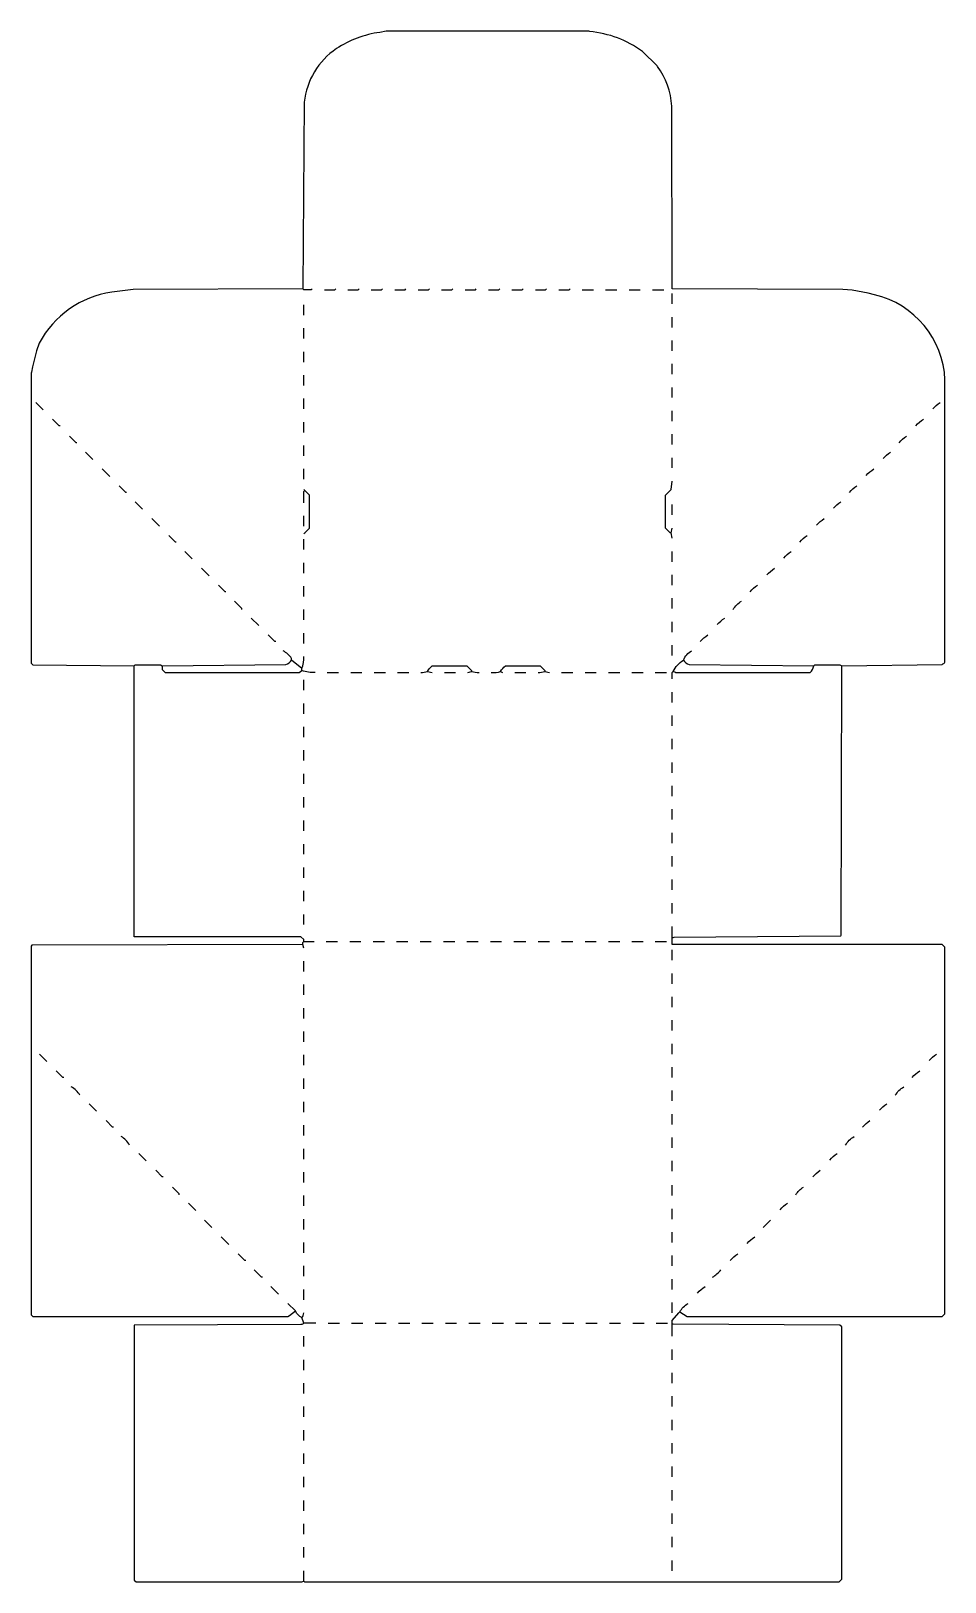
# Model space of a CAD drawing. Extents: x 51 to 1026, y 85 to 1739.
import ezdxf

# ---------------------------------------------------------------- set-up
doc = ezdxf.new("R2010")
doc.units = 0
doc.layers.get('0').update_dxf_attribs({"linetype": 'CONTINUOUS'})

msp = doc.modelspace()

# ---------------------------------------------------------------- linework, layer by layer
at = {"color": 250, "linetype": 'CONTINUOUS'}
for points in [[(747, 1068, 0.185454), (753.003759, 1063.496184), (886, 1062), (887, 1063), (914, 1063), (916, 1062), (1022.995371, 1063.495284, 0.113392), (1026, 1066), (1026, 1367, 0.337427), (950.911765, 1457.647059), (944.088235, 1459.352941), (926.959016, 1462.54918), (917.040984, 1463.45082), (735, 1464), (734.502564, 1658.997462, 0.146672), (719.230769, 1701.153846), (719, 1702), (703.18, 1717.24, 0.135491), (647.06, 1738.42), (646, 1739), (430, 1739), (423.06, 1737.58, 0.110141), (376.9, 1720.2, 0.223546), (342.497449, 1662.997475), (341, 1464)], [(351, 1464), (350, 1463), (342, 1463), (341, 1464), (160.002732, 1463.502762), (137.067568, 1460.594595, 0.239211), (59.8, 1406.1), (56.7, 1398.1), (52.42, 1380.94), (51.58, 1375.06), (51, 1374), (51, 1065), (53, 1063), (161, 1062), (162, 1063), (189, 1063), (191, 1062), (322.996241, 1063.496184, 0.154644), (329, 1068)], [(1013, 1336, -0.071068), (1021, 1343)], [(995, 1318, -0.071068), (1003, 1325)], [(977, 1300, -0.071068), (985, 1307)], [(960, 1283, -0.071068), (968, 1290)], [(942, 1265, -0.071068), (950, 1272)], [(924, 1247, -0.071068), (932, 1254)], [(907, 1230, -0.071068), (915, 1237)], [(889, 1212, -0.071068), (897, 1219)], [(871, 1194, -0.071068), (879, 1201)], [(854, 1177, -0.071068), (862, 1184)], [(836, 1159, -0.071068), (844, 1166)], [(818, 1141, -0.071068), (826, 1148)], [(800, 1122, -0.126932), (809, 1131)], [(783, 1106, -0.071068), (791, 1113)], [(765, 1088, -0.071068), (773, 1095)], [(340, 1059), (329, 1068), (329, 1070, 0.098818), (320, 1078)], [(735, 1048), (735, 1055), (736, 1056, -0.154665), (747, 1068, -0.188334), (756, 1078)], [(191, 1062), (191, 1058), (194, 1055), (337, 1055), (340, 1057), (340, 1059, 0.079194), (342, 1072)], [(736, 1056), (737.9, 1055.7), (739, 1055), (882, 1055, 0.197461), (886, 1062)], [(354, 1055, -0.103236), (340, 1057)], [(467, 1055, 0.070182), (474, 1056), (479, 1055)], [(517, 1055), (521, 1056, 0.063434), (529, 1055)], [(542, 1055, 0.088179), (552, 1056), (554, 1055)], [(592, 1055, 0.070182), (599, 1056), (604, 1055)], [(1009, 641, -0.071068), (1017, 648)], [(991, 623, -0.071068), (999, 630)], [(103, 604, 0.162595), (94, 613)], [(973, 604, -0.126932), (982, 613)], [(956, 588, -0.071068), (964, 595)], [(938, 570, -0.071068), (946, 577)], [(156, 551, 0.162595), (147, 560)], [(920, 551, -0.126932), (929, 560)], [(903, 535, -0.071068), (911, 542)], [(885, 517, -0.071068), (893, 524)], [(867, 498, -0.136591), (875, 506)], [(850, 482, -0.071068), (858, 489)], [(815, 446, -0.071068), (823, 453)], [(797, 428, -0.071068), (805, 435)], [(778, 410, 0.071068), (787, 418)], [(762, 393, -0.071068), (770, 400)], [(342, 361), (340, 367, -0.169501), (333, 374), (325, 382)], [(735, 347), (735, 360), (735, 364), (742, 372), (743, 373, -0.140771), (752, 382)], [(355, 361), (342, 361, -0.141663), (338.997222, 359.497191), (161, 359), (161, 87), (163, 85), (340, 85), (342, 86), (343, 85), (913, 85), (915, 87), (916, 88), (916, 357), (914, 359), (735.9, 359.8), (735, 360)]]:
    msp.add_lwpolyline(points, format="xyb", dxfattribs=at)
at = {"color": 252, "linetype": 'CONTINUOUS'}
for points in [[(364, 1463), (375, 1463), (376, 1464)], [(389, 1463), (400, 1463), (401, 1464)], [(414, 1463), (425, 1463), (426, 1464)], [(439, 1463), (450, 1463), (451, 1464)], [(464, 1463), (475, 1463), (476, 1464)], [(489, 1463), (500, 1463), (501, 1464)], [(514, 1463), (525, 1463), (526, 1464)], [(539, 1463), (550, 1463), (551, 1464)], [(564, 1463), (575, 1463), (576, 1464)], [(589, 1463), (600, 1463), (601, 1464)], [(614, 1463), (625, 1463), (626, 1464)]]:
    msp.add_lwpolyline(points, dxfattribs=at)
at = {"color": 251, "linetype": 'CONTINUOUS'}
for points in [[(639, 1463), (651, 1463)], [(664, 1463), (676, 1463)], [(689, 1463), (701, 1463)], [(714, 1463), (726, 1463)], [(342, 1436), (342, 1447)], [(342, 1411), (342, 1422)], [(342, 1386), (342, 1397)], [(342, 1361), (342, 1372)], [(342, 1336), (342, 1347)], [(342, 1311), (342, 1322)], [(342, 1286), (342, 1297)], [(342, 1261), (342, 1272)], [(342, 1236), (342, 1248), (343, 1249)], [(342, 1211), (342, 1222)], [(342, 1186), (342, 1197)], [(342, 1161), (342, 1172)], [(342, 1136), (342, 1147)], [(342, 1111), (342, 1122)], [(342, 1086), (342, 1097)], [(342, 1036), (342, 1047)], [(342, 1011), (342, 1022)], [(342, 986), (342, 997)], [(342, 961), (342, 972)], [(342, 936), (342, 947)], [(342, 911), (342, 922)], [(342, 886), (342, 897)], [(342, 861), (342, 872)], [(342, 836), (342, 847)], [(342, 811), (342, 822)], [(342, 786), (342, 797)], [(342, 736), (342, 747)], [(342, 711), (342, 722)], [(342, 686), (342, 697)], [(342, 661), (342, 672)], [(342, 636), (342, 647)], [(342, 611), (342, 622)], [(342, 586), (342, 597)], [(342, 561), (342, 572)], [(342, 536), (342, 547)], [(342, 511), (342, 522)], [(342, 486), (342, 497)], [(342, 461), (342, 472)], [(342, 436), (342, 447)], [(342, 411), (342, 422)], [(342, 386), (342, 397)], [(342, 336), (342, 347)], [(342, 311), (342, 322)], [(342, 286), (342, 297)], [(342, 261), (342, 272)], [(342, 236), (342, 247)], [(342, 211), (342, 222)], [(342, 186), (342, 197)], [(342, 161), (342, 172)], [(342, 136), (342, 147)], [(342, 111), (342, 122)], [(342, 86), (342, 97)]]:
    msp.add_lwpolyline(points, dxfattribs=at)
at = {"color": 250, "linetype": 'CONTINUOUS'}
for points in [[(735, 1448), (735, 1459)], [(735, 1423), (735, 1434)], [(735, 1398), (735, 1409)], [(735, 1373), (735, 1384)], [(735, 1348), (735, 1359)], [(64, 1335), (56, 1343)], [(82, 1318), (81, 1318), (74, 1325)], [(735, 1323), (735, 1334)], [(100, 1300), (99, 1300), (92, 1307)], [(735, 1298), (735, 1309)], [(117, 1282), (109, 1290)], [(735, 1273), (735, 1284)], [(135, 1264), (127, 1272)], [(734, 1204), (733, 1204), (728, 1209), (728, 1244), (734, 1250), (735, 1259)], [(153, 1247), (152, 1247), (145, 1254)], [(342, 1203), (343, 1204), (348, 1209), (348, 1244), (343, 1249), (342, 1250)], [(170, 1229), (162, 1237)], [(735, 1223), (735, 1234)], [(188, 1211), (180, 1219)], [(735, 1198), (734, 1204), (735, 1209)], [(206, 1194), (205, 1194), (198, 1201)], [(223, 1176), (215, 1184)], [(735, 1173), (735, 1184)], [(241, 1158), (233, 1166)], [(735, 1148), (735, 1159)], [(259, 1141), (258, 1141), (251, 1148)], [(276, 1122), (276, 1123), (268, 1131)], [(735, 1123), (735, 1134)], [(294, 1105), (286, 1113)], [(735, 1098), (735, 1109)], [(312, 1088), (311, 1088), (304, 1095)], [(735, 1073), (735, 1084)], [(341, 765), (341, 767), (342, 768), (342, 770), (339, 773), (161, 773), (161, 1062)], [(735, 772), (737.002778, 772.502809), (914.988765, 773.999874), (915.3, 774.9), (916, 1062)], [(367, 1055), (379, 1055)], [(392, 1055), (404, 1055)], [(417, 1055), (429, 1055)], [(442, 1055), (454, 1055)], [(492, 1055), (504, 1055)], [(567, 1055), (579, 1055)], [(617, 1055), (629, 1055)], [(642, 1055), (654, 1055)], [(667, 1055), (679, 1055)], [(692, 1055), (704, 1055)], [(717, 1055), (729, 1055)], [(735, 1023), (735, 1034)], [(735, 998), (735, 1009)], [(735, 973), (735, 984)], [(735, 948), (735, 959)], [(735, 923), (735, 934)], [(735, 898), (735, 909)], [(735, 873), (735, 884)], [(735, 848), (735, 859)], [(735, 823), (735, 834)], [(735, 798), (735, 809)], [(743, 373), (751, 368), (1023, 368), (1026, 371), (1026, 762), (1023, 765), (735, 765), (735, 772), (735, 784)], [(342, 761), (341, 765), (52, 764), (51, 763), (51, 370), (53, 368), (325, 368), (326.9, 369.2), (333, 374)], [(342, 768), (353, 768)], [(366, 768), (378, 768)], [(391, 768), (403, 768)], [(416, 768), (428, 768)], [(441, 768), (453, 768)], [(466, 768), (478, 768)], [(491, 768), (503, 768)], [(516, 768), (528, 768)], [(541, 768), (553, 768)], [(566, 768), (579, 768)], [(592, 768), (604, 768)], [(617, 768), (629, 768)], [(642, 768), (654, 768)], [(667, 768), (679, 768)], [(692, 768), (704, 768)], [(717, 768), (729, 768)], [(735, 748), (735, 759)], [(735, 723), (735, 734)], [(735, 698), (735, 709)], [(735, 673), (735, 684)], [(68, 640), (60, 648)], [(735, 648), (735, 659)], [(86, 623), (85, 623), (78, 630)], [(735, 623), (735, 634)], [(735, 598), (735, 609)], [(121, 587), (113, 595)], [(735, 573), (735, 584)], [(139, 570), (138, 570), (131, 577)], [(735, 548), (735, 559)], [(174, 534), (166, 542)], [(735, 523), (735, 534)], [(192, 517), (191, 517), (184, 524)], [(209, 498), (209, 499), (202, 506)], [(735, 497), (735, 508)], [(227, 481), (219, 489)], [(735, 472), (735, 483)], [(244, 463), (236, 471)], [(832, 463), (840, 471)], [(262, 445), (254, 453)], [(735, 447), (735, 458)], [(280, 428), (279, 428), (272, 435)], [(735, 422), (735, 433)], [(298, 410), (297, 410), (289, 418)], [(315, 392), (307, 400)], [(735, 397), (735, 408)], [(735, 372), (735, 383)], [(368, 361), (380, 361)], [(393, 361), (405, 361)], [(418, 361), (430, 361)], [(443, 361), (455, 361)], [(468, 361), (480, 361)], [(493, 361), (505, 361)], [(518, 361), (530, 361)], [(543, 361), (555, 361)], [(568, 361), (580, 361)], [(593, 361), (605, 361)], [(618, 361), (630, 361)], [(643, 361), (655, 361)], [(668, 361), (680, 361)], [(693, 361), (705, 361)], [(718, 361), (730, 361)], [(735, 322), (735, 333)], [(735, 297), (735, 308)], [(735, 272), (735, 283)], [(735, 247), (735, 258)], [(735, 222), (735, 233)], [(735, 197), (735, 208)], [(735, 172), (735, 183)], [(735, 147), (735, 158)], [(735, 122), (735, 133)], [(735, 97), (735, 108)]]:
    msp.add_lwpolyline(points, dxfattribs=at)
at = {"color": 237, "linetype": 'CONTINUOUS'}
msp.add_lwpolyline([(474, 1056, -0.108348), (479, 1062), (516, 1062), (521, 1057), (521, 1056)], format="xyb", dxfattribs=at)
at = {"color": 37, "linetype": 'CONTINUOUS'}
for points in [[(552, 1056, -0.108348), (557, 1062), (594, 1062), (599, 1057), (599, 1056)], [(340, 367, 0.165541), (342, 372)]]:
    msp.add_lwpolyline(points, format="xyb", dxfattribs=at)

doc.saveas('drawing.dxf')
